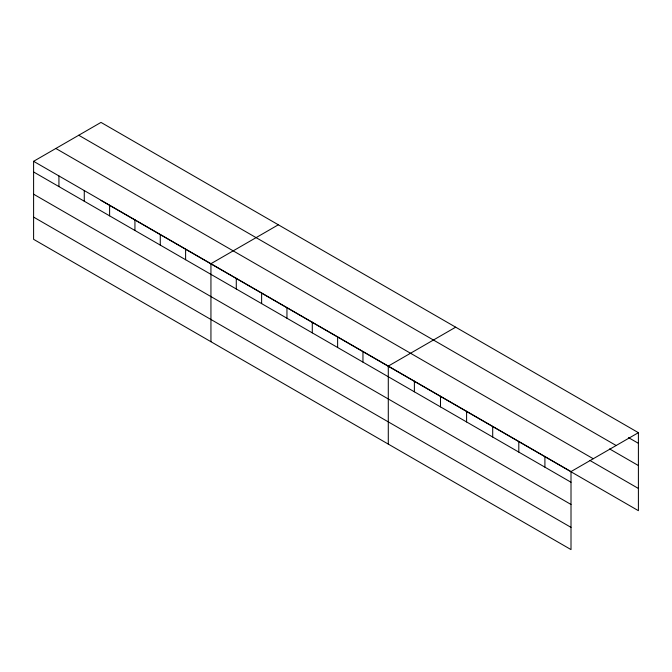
<?xml version="1.0" encoding="UTF-8"?>
<svg xmlns="http://www.w3.org/2000/svg" width="672" height="672" viewBox="0 0 672 672"><rect width="100%" height="100%" fill="white"/><g stroke="black" fill="none" stroke-linecap="round" stroke-linejoin="round"><path stroke-width="1.01" d="M571.007 504.462L571.007 471.584L33.6 161.314L33.6 239.324L571.007 549.595L571.007 504.462L33.6 194.191M100.993 200.416L638.4 510.686L638.4 432.676L100.993 122.405L33.6 161.314M278.334 224.792L210.941 263.701L210.941 341.712M455.683 327.18L388.29 366.089L388.29 444.1M571.007 471.584L638.4 432.676M628.496 437.606L638.4 443.327M78.75 135.248L616.157 445.511M609.596 448.93L638.4 465.553M55.843 148.47L593.25 458.741M589.798 460.396L638.4 488.46M33.6 171.965L571.007 482.236M33.6 217.098L571.007 527.369M544.908 456.515L544.908 467.166M518.801 441.445L518.801 452.096M492.702 426.376L492.702 437.027M466.595 411.298L466.595 421.949M440.496 396.228L440.496 406.879M414.389 381.158L414.389 391.81M362.956 351.464L362.956 362.116M337.621 336.84L337.621 347.491M312.287 322.207L312.287 332.858M286.952 307.583L286.952 318.234M261.618 292.958L261.618 303.61M236.284 278.326L236.284 288.977M185.606 249.077L185.606 259.728M160.272 234.444L160.272 245.095M134.938 219.82L134.938 230.471M109.603 205.195L109.603 215.846M84.269 190.571L84.269 201.222M58.934 175.938L58.934 186.589"/></g></svg>
